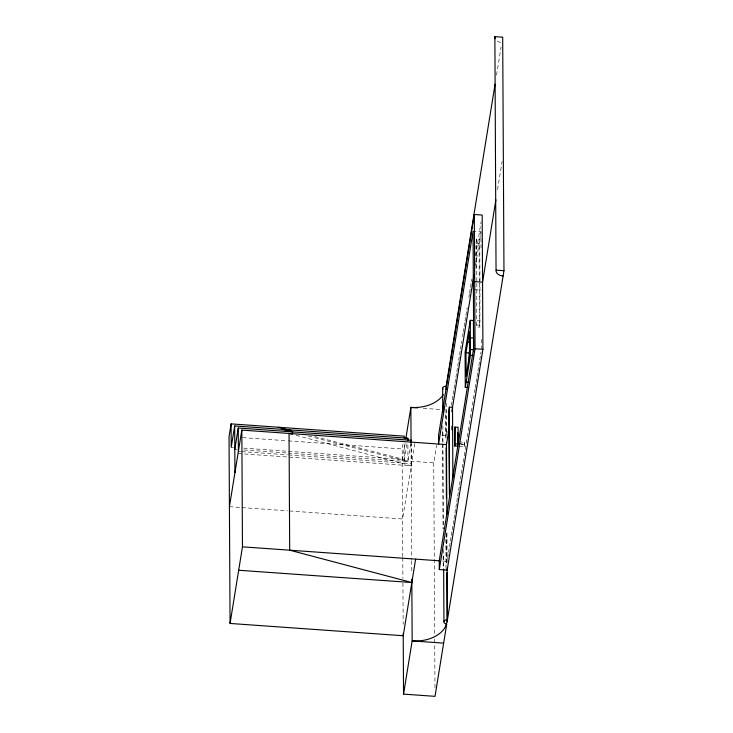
<?xml version="1.0" encoding="UTF-8"?>
<svg xmlns="http://www.w3.org/2000/svg" width="733" height="733" viewBox="0 0 733 733"><rect width="100%" height="100%" fill="white"/><g stroke="black" fill="none" stroke-linecap="round" stroke-linejoin="round"><path stroke-width="0.55" stroke-dasharray="3.67 2.75" d="M476.835 283.277L476.707 326.927L479.849 327.156L479.978 283.497M402.784 556.768L402.197 448.944L403.232 442.567M405.056 443.364L402.261 460.626L433.744 462.853L436.611 445.123M406.934 443.85L404.387 459.527L243.759 448.129M410.883 443.566L407.969 461.598L288.344 453.104M414.805 443.502L402.582 518.991L288.655 510.91M496.534 75.169L501.097 46.985M476.038 268.241L475.9 243.264L476.587 239.013L479.739 239.233L479.978 282.37M446.608 434.733L447.157 431.352M451.354 405.441L452.078 400.933M452.261 399.806L452.994 395.298M453.177 394.171L453.901 389.672M454.084 388.545L454.817 384.037M455.001 382.91L455.734 378.402M455.917 377.275L456.641 372.767M456.824 371.64L457.557 367.132M457.74 366.005L458.464 361.506M458.647 360.379L459.38 355.871M459.564 354.745L460.287 350.237M460.471 349.11L461.204 344.602M461.387 343.475L461.753 341.221M462.477 336.722L463.027 333.341M463.21 332.214L463.943 327.706M464.126 326.579L464.85 322.071M465.034 320.944L465.767 316.436M465.95 315.318L466.674 310.81M466.857 309.683L467.223 307.429M468.863 297.286L469.413 293.906M469.596 292.779L470.329 288.28M470.513 287.153L471.237 282.645M471.42 281.518L471.786 279.264M475.616 255.606L481.095 221.806M475.57 264.961L480.94 231.784L473.069 231.225M497.542 189.682L502.105 161.48M458.876 446.296L464.126 446.672L464.456 442.21L459.215 441.834M464.126 446.672L464.456 442.21L459.224 443.777M447.661 557.978L448.394 553.479M448.578 552.352L449.302 547.844M449.485 546.717L450.218 542.218M450.401 541.091L451.125 536.583M451.308 535.457L452.041 530.958M452.224 529.831L452.948 525.323M453.131 524.196L453.864 519.697M454.048 518.57L454.772 514.062M454.955 512.935L455.688 508.436M455.871 507.309L456.595 502.801M456.778 501.674L457.511 497.176M457.694 496.049L458.418 491.541M458.601 490.414L459.334 485.915M459.518 484.788L460.251 480.28M460.425 479.153L461.158 474.654M461.341 473.527L462.074 469.019M462.248 467.892L462.981 463.393M463.164 462.266L475.021 389.067M475.204 387.949L475.928 383.441M476.111 382.314L476.844 377.807M477.027 376.689L477.751 372.181M477.934 371.054L478.667 366.546M478.851 365.428L479.584 360.92M479.758 359.793L480.491 355.285M480.674 354.167L481.04 351.913M475.9 243.264L479.043 243.493L479.263 282.086M474.517 289.682L481.26 290.158M477.036 320.733L480.188 320.953M476.349 324.994L479.501 325.214L479.849 327.156M423.243 408.29L441.239 409.573M441.926 435.539L446.424 435.86M458.867 443.96L464.117 444.335M461.323 444.317L464.475 444.546M242.705 437.628L287.134 440.78M288.271 440.863L402.197 448.944M231.225 447.231L233.506 447.396M234.807 449.302L237.08 449.466M243.915 449.952L287.208 453.021M238.381 451.372L240.662 451.528M241.798 451.61L287.345 454.845M288.49 454.927L411.543 463.659L411.433 443.648M238.033 453.498L411.195 465.785L295.646 435.182M229.42 506.705L240.809 507.511M241.945 507.593L287.519 510.828M442.613 561.038L447.112 561.359M314.824 436.584L404.387 459.527L404.304 443.612M308.446 436.098L407.969 461.598L407.869 443.804M480.94 231.784L481.031 247.809M481.535 339.379L481.581 348.532M479.263 283.222L479.501 325.214M476.587 239.013L476.826 282.141M446.241 403.15L446.415 434.733M446.956 532.744L447.13 563.549M445.921 408.968L446.095 439.873M446.608 533.725L446.773 563.485M446.25 533.569L446.415 563.329M445.197 414.466L445.334 439.644M445.875 539.222L446.04 568.982M442.869 425.919L442.961 443.08M442.97 444.225L443.428 528.924M443.547 549.53L443.648 567.846M442.475 431.398L442.54 442.842M442.549 443.987L443.016 528.685M443.163 556.155L443.227 567.599M433.744 462.853L434.687 634.54M434.715 639.121L434.99 689.478M411.066 442.439L411.717 559.645M411.717 560.791L411.781 572.235M402.793 557.914L402.903 578.511M402.93 583.092L403.159 624.296M500.758 42.395A7.916 5.351 -0.3 0 1 497.176 41.066"/><path stroke-width="1.1" d="M404.277 438.297L404.259 436.181L231.097 423.885L229.035 436.657L230.061 623.453L403.223 635.74L415.629 559.123M407.85 440.469L407.841 438.242L234.679 425.955L231.225 447.231L231.097 423.885M234.807 449.302L238.252 428.017L411.415 440.313L411.424 442.54M229.42 506.705L241.826 430.088L446.47 444.61L448.962 429.217M230.061 623.453L242.467 546.836L241.826 430.088M405.78 438.865L410.874 407.42A31.675 21.404 -0.3 0 0 443.318 394.656M407.475 440.487L407.841 438.242M411.415 440.313L411.066 442.439L410.874 407.42L417.627 407.896M446.168 389.626L446.15 386.236L495.077 84.185M474.315 214.494L438.554 435.301L438.6 444.051L473.069 231.225L473.71 347.973L439.241 560.8L439.296 569.559L447.167 570.118L482.928 349.311L482.186 215.053L474.315 214.494L475.057 348.752L439.296 569.559M449.356 407.145L448.669 411.405L449.485 494.967L449.356 407.145L452.508 407.365L452.893 477.742M447.148 567.928L447.432 619.733A3.17 2.144 -0.3 0 0 444.015 621.364A3.17 2.144 -0.3 0 0 445.939 623.856L446.745 623.985L435.026 696.35L403.544 694.114L412.157 640.908L411.818 579.097M451.812 411.625L473.921 275.141M473.582 351.666L473.408 320.532L470.265 320.312L465.089 352.234L465.29 387.262L468.433 387.482M465.986 352.747L469.432 331.472L469.56 354.818L466.115 376.102L465.986 352.747L469.138 352.976L470.174 346.59M454.68 446.003L455.028 443.868L458.171 444.097L458.079 427.284L454.936 427.064L454.68 446.003L457.832 446.223M465.29 387.262L470.458 355.331L470.265 320.312M495.893 199.834L482.552 282.178L474.682 281.619M443.648 643.143L412.157 640.908A31.675 21.404 -0.3 0 0 445.123 627.292L447.093 621.859L503.965 270.697L502.682 37.2L494.876 36.65L494.766 37.31A7.916 5.351 -0.3 0 0 495.068 38.693M494.876 36.65L496.049 270.807A7.916 5.351 -0.3 0 0 502.041 275.892L503.113 275.974M496.168 270.147L503.965 270.697M470.357 337.821L473.509 338.041M467.709 342.109L469.807 342.256M475.057 348.752L482.928 349.311M470.421 349.494L473.573 349.723M470.458 355.331L473.6 355.56M466.151 381.939L468.25 382.085M242.467 546.836L439.241 560.8M238.674 570.247L411.836 582.533L289.691 550.181L289.049 433.441L292.348 434.312M278.329 427.238L291.597 430.637M281.903 429.309L292.962 432.14M469.138 352.976L469.175 360.755M457.759 432.754L457.813 442.778M454.936 427.064L455.028 443.868M451.894 426.377L451.913 429.785M446.461 442.42L446.855 514.429M446.131 447.881L446.415 498.248M446.818 572.647L447.093 621.859M442.659 388.142L442.787 412.184M443.657 568.991L443.941 621.639M403.205 633.449L403.544 694.114M238.252 428.017L238.381 451.372M234.679 425.955L234.936 472.648M442.906 389.241A3.17 2.144 -0.3 0 1 446.15 386.236"/></g></svg>
